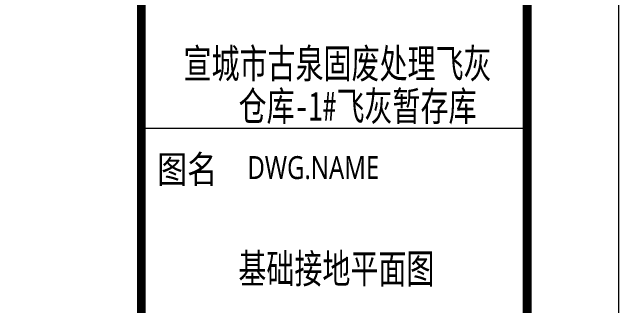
# Model space of a CAD drawing. Header units: inches. Extents: x -3272461 to -2504170, y 403793 to 1071042.
# Drawn here: x -2950633 to -2940702, y 585935 to 590743 of the extents above; entities that cross this region are included whole.
import ezdxf
from ezdxf.enums import TextEntityAlignment as Align

# ---------------------------------------------------------------- set-up
doc = ezdxf.new("R2010")
doc.units = ezdxf.units.IN
doc.header["$LTSCALE"] = 1000
doc.header["$MEASUREMENT"] = 0
doc.layers.get('0').update_dxf_attribs({"lineweight": 18})
for name, color, linetype, lineweight in [('0-TK', 4, 'Continuous', 18), ('PUB_TITLE', 153, 'Continuous', 18), ('图签文字', 4, 'Continuous', 18)]:
    doc.layers.add(name, color=color, linetype=linetype, lineweight=lineweight)
doc.styles.add('-黑体', font='', dxfattribs={"width": 0.7})
doc.styles.add('建筑图签-黑', font='', dxfattribs={"width": 0.7})
doc.styles.get('-黑体').set_extended_font_data('微软雅黑')
doc.styles.get('建筑图签-黑').set_extended_font_data('黑体')

msp = doc.modelspace()

# ---------------------------------------------------------------- linework, layer by layer
at = {"layer": '0-TK'}
msp.add_line((-2948516.4, 588841.4), (-2942202.2, 588841.4), dxfattribs=at)
msp.add_lwpolyline([(-2948516.4, 566630.6, 144, 144, 0), (-2948516.4, 626630.6, 144, 144, 0)], format="xyseb", dxfattribs=at)
at = {"layer": 'PUB_TITLE'}
msp.add_lwpolyline([(-2940702.2, 565130.6), (-2940702.2, 628130.6), (-3029802.2, 628130.6), (-3029802.2, 565130.6)], close=True, dxfattribs=at)
msp.add_lwpolyline([(-2942202.2, 566630.6, 150, 150, 0), (-2942202.2, 626630.6, 150, 150, 0), (-3026052.2, 626630.6, 150, 150, 0), (-3026052.2, 566630.6, 150, 150, 0)], format="xyseb", close=True, dxfattribs=at)

# ---------------------------------------------------------------- texts
at = {"style": '-黑体', "width": 0.8}
for s, height, p in [('图名', 450, (-2948259, 588168.8)), ('DWG.NAME', 375, (-2946781.4, 588198.3))]:
    msp.add_text(s, height=height, dxfattribs=at).set_placement(p, align=Align.MIDDLE_LEFT)
at = {"layer": '图签文字', "color": 1, "style": '建筑图签-黑', "width": 0.7}
msp.add_text('宣城市古泉固废处理飞灰', height=480, dxfattribs=at).set_placement((-2945306.6, 589661), align=Align.CENTER)
at = {"layer": '图签文字', "color": 4, "style": '建筑图签-黑', "width": 0.7}
msp.add_text('基础接地平面图', height=480, dxfattribs=at).set_placement((-2945325.5, 586303.7), align=Align.CENTER)
at = {"layer": '图签文字', "color": 1, "insert": (-2944978.9, 588907.9), "char_height": 480, "width": 6132.944, "attachment_point": 8, "style": '建筑图签-黑'}
msp.add_mtext('仓库-1#飞灰暂存库   ', dxfattribs=at)

doc.saveas('drawing.dxf')
